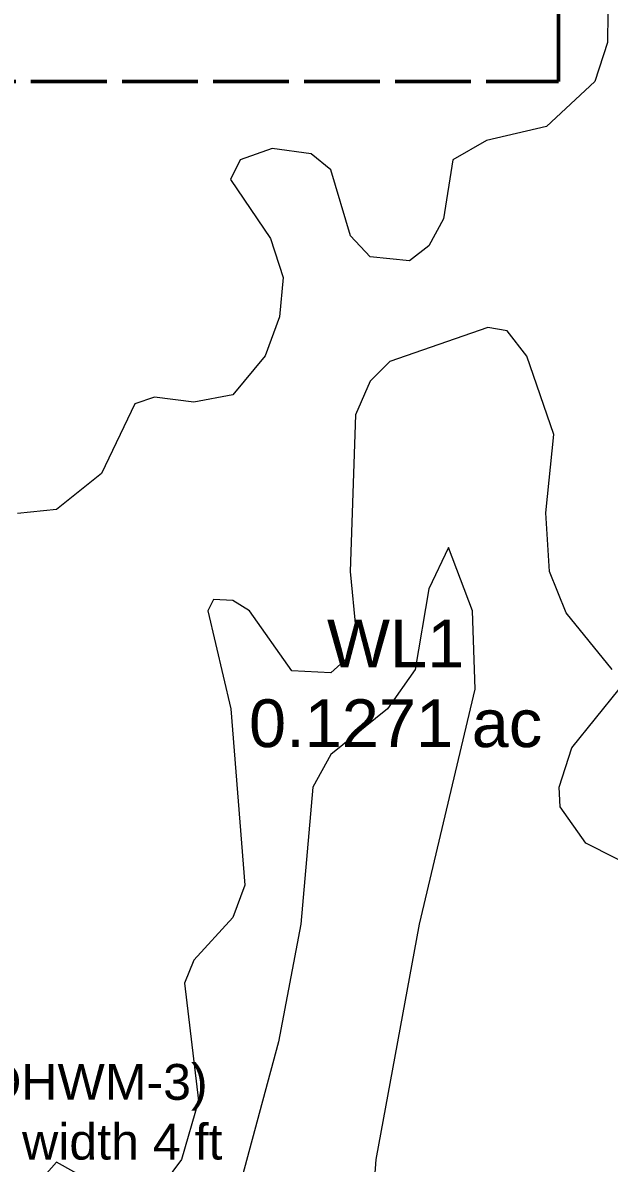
# Model space of a CAD drawing. Extents: x 6810325 to 6812275, y 1878569 to 1880689.
# Drawn here: x 6810730.4 to 6810828.6, y 1879908.4 to 1880099.3 of the extents above; entities that cross this region are included whole.
import ezdxf

# ---------------------------------------------------------------- set-up
doc = ezdxf.new("R2010")
doc.units = 21
doc.header["$LTSCALE"] = 10
doc.header["$MEASUREMENT"] = 0
doc.linetypes.add('DASHED', pattern=[1.524, 1.27, -0.254])
for name, color, linetype, lineweight in [('ANNO-LABELS', 7, 'CONTINUOUS', 18), ('TOPO-CONTOUR-MINOR', 36, 'CONTINUOUS', 13), ('WETL-SURVEY-AREA', 1, 'DASHED', 50)]:
    doc.layers.add(name, color=color, linetype=linetype, lineweight=lineweight)
doc.styles.add('LABEL', font='arial.ttf')

msp = doc.modelspace()

# ---------------------------------------------------------------- linework, layer by layer
at = {"layer": 'TOPO-CONTOUR-MINOR'}
for points, elevation in [([(6810828.39, 1880105.83), (6810828.3, 1880095.98), (6810826.16, 1880089.42), (6810818.09, 1880081.88), (6810808.06, 1880079.58), (6810802.43, 1880076.3), (6810800.87, 1880066.46), (6810798.41, 1880061.91), (6810795.13, 1880059.4), (6810788.57, 1880060.08), (6810785.29, 1880063.61), (6810782.01, 1880074.64), (6810778.72, 1880077.33), (6810772.16, 1880078.23), (6810766.83, 1880076.3), (6810765.19, 1880073.02), (6810771.91, 1880063.18), (6810774, 1880056.61), (6810773.41, 1880050.05), (6810771.02, 1880043.49), (6810765.6, 1880037.01), (6810759.04, 1880035.76), (6810752.48, 1880036.61), (6810749.2, 1880035.49), (6810743.59, 1880023.81), (6810736.07, 1880017.81), (6810729.51, 1880017.1)], 198), ([(6810829.07, 1879991), (6810821.38, 1880000.49), (6810818.61, 1880007.4), (6810817.96, 1880017.24), (6810819.32, 1880030.37), (6810814.81, 1880043.45), (6810811.53, 1880047.7), (6810808.25, 1880048.28), (6810791.85, 1880042.54), (6810788.57, 1880039.29), (6810786.12, 1880033.65), (6810785.2, 1880007.4), (6810786.18, 1879997.56), (6810785.29, 1879993.42), (6810782.01, 1879990.42), (6810775.44, 1879990.79), (6810768.38, 1880000.84), (6810765.6, 1880002.54), (6810762.32, 1880002.71), (6810761.37, 1880000.84), (6810765.23, 1879984.44), (6810767.59, 1879954.91), (6810765.6, 1879949.5), (6810759.04, 1879942.36), (6810757.5, 1879938.5), (6810759.86, 1879918.82), (6810756.97, 1879908.98), (6810752.48, 1879902.88)], 197), ([(6810788.85, 1879899.13), (6810789.6, 1879908.98), (6810796.82, 1879948.35), (6810806.13, 1879987.72), (6810805.72, 1880000.84), (6810801.69, 1880011.43), (6810798.41, 1880004.49), (6810796.11, 1879991), (6810791.49, 1879984.44), (6810782.01, 1879976.76), (6810778.97, 1879971.31), (6810776.99, 1879948.35), (6810773.22, 1879928.66), (6810766.12, 1879902.41)], 196), ([(6810834.5, 1879956.96), (6810824.66, 1879961.94), (6810820.4, 1879968.03), (6810820.22, 1879971.31), (6810822.32, 1879977.87), (6810830.26, 1879987.72)], 197), ([(6810749.2, 1879901.24), (6810736.07, 1879908.52), (6810733.57, 1879905.7)], 197)]:
    msp.add_lwpolyline(points, dxfattribs=dict(at, elevation=elevation))
at = {"layer": 'WETL-SURVEY-AREA'}
msp.add_lwpolyline([(6810625.11, 1878869.41), (6810625.11, 1880089.41), (6810820.11, 1880089.41), (6810820.11, 1880329.41), (6811095.11, 1880329.41), (6811095.11, 1880114.41), (6811975.11, 1880114.41), (6811975.11, 1878869.41)], close=True, dxfattribs=at)

# ---------------------------------------------------------------- texts
at = {"layer": 'ANNO-LABELS', "attachment_point": 5, "style": 'LABEL'}
for s, insert, char_height in [('WL1\\P0.1271 ac', (6810792.83, 1879988.62), 8), ("E-E' (OHWM-3)\\POHWM width 4 ft", (6810732.17, 1879916.92), 6)]:
    msp.add_mtext(s, dxfattribs=dict(at, insert=insert, char_height=char_height))

doc.saveas('drawing.dxf')
